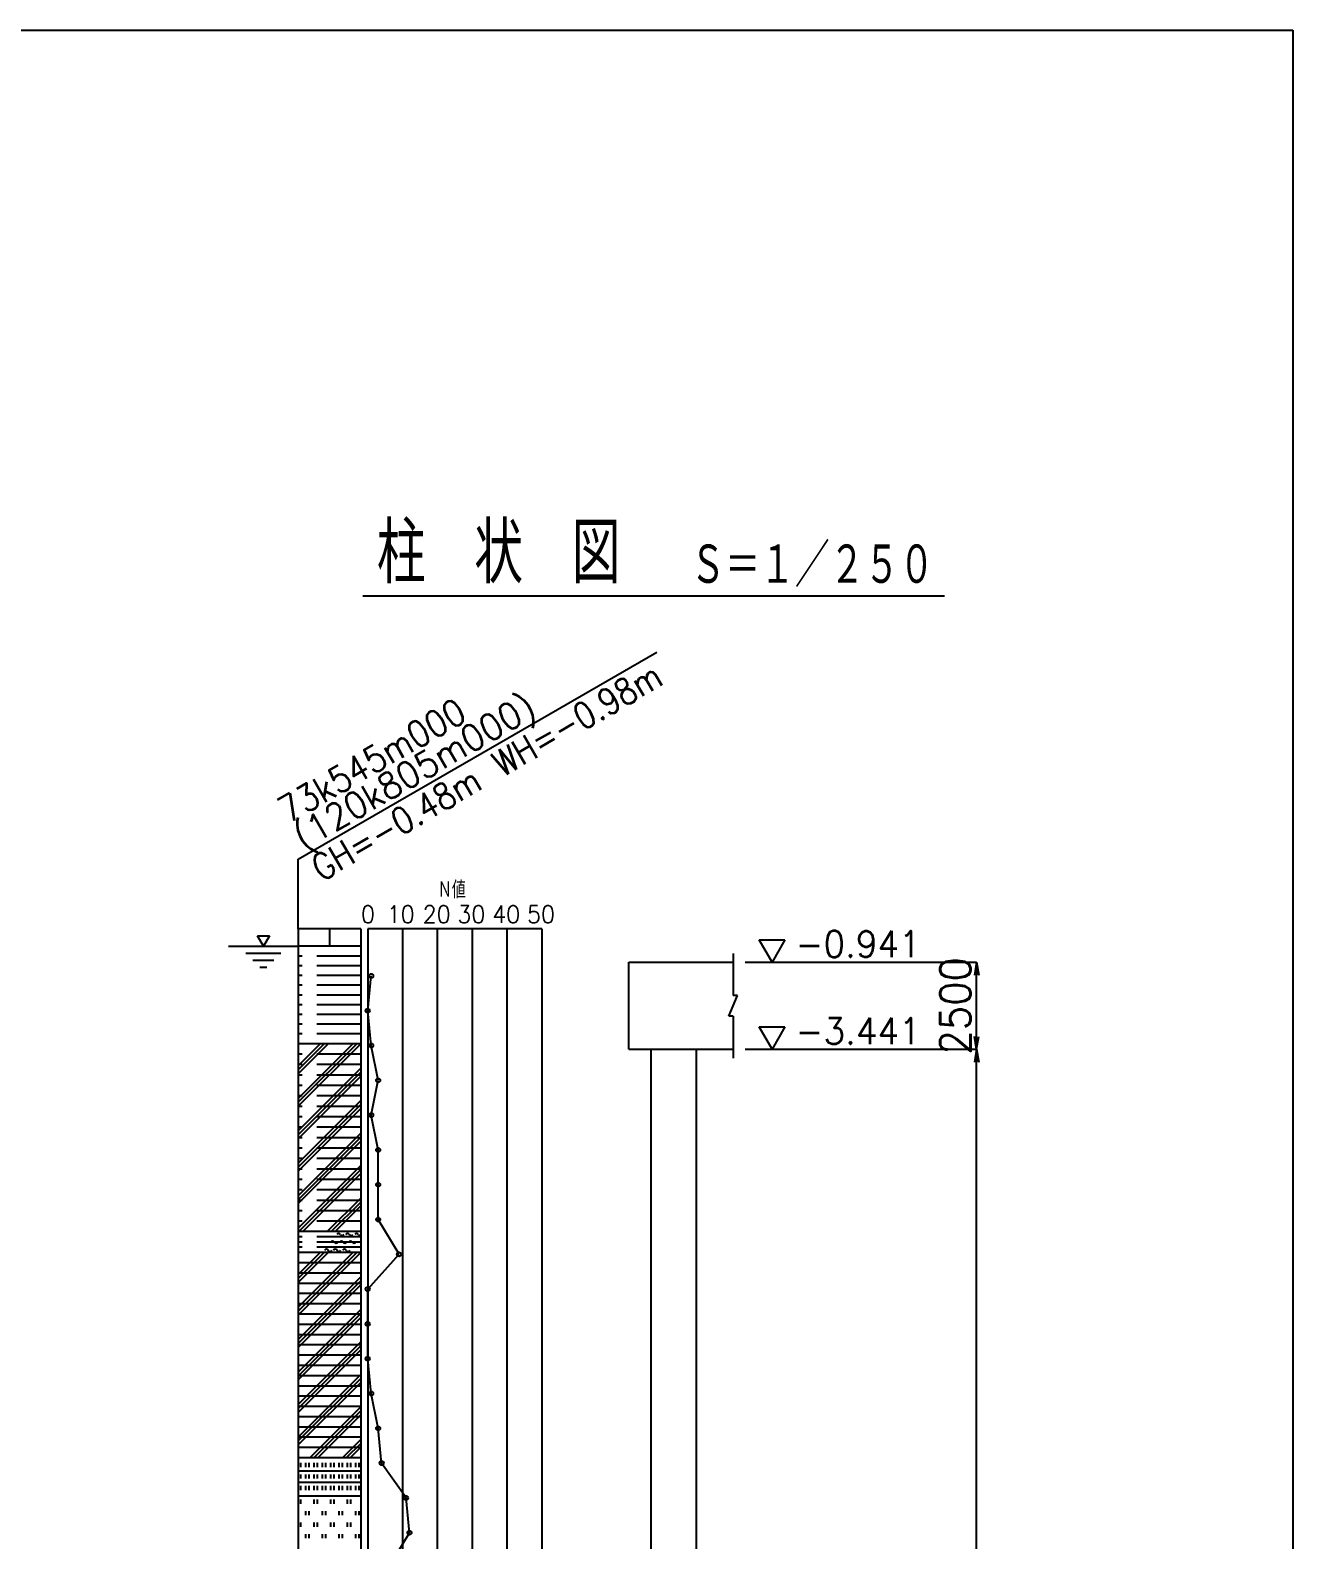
# Model space of a CAD drawing. Extents: x -39050 to 40050, y -28450 to 28450.
# Drawn here: x 25534 to 40050, y 10348 to 27700 of the extents above; entities that cross this region are included whole.
import ezdxf
from ezdxf.enums import TextEntityAlignment as Align

# ---------------------------------------------------------------- set-up
doc = ezdxf.new("R2010")
doc.units = 0
doc.header["$LTSCALE"] = 0.2
doc.header["$MEASUREMENT"] = 0
doc.linetypes.add('HIDDENX2', pattern=[3364, 2523, -841])
for name, color, linetype in [('LAYER0003', 7, 'Continuous'), ('LAYER0015', 7, 'Continuous'), ('LAYER0048', 7, 'Continuous'), ('LAYER0051', 7, 'Continuous'), ('LAYER0052', 7, 'Continuous')]:
    doc.layers.add(name, color=color, linetype=linetype)
doc.styles.get("Standard").update_dxf_attribs({"font": 'txt.shx', "width": 0.8, "bigfont": 'bigfont.shx'})

# ---------------------------------------------------------------- blocks, each defined once
blk = doc.blocks.new('GROUP_1')
at = {"layer": 'LAYER0015', "color": 1, "linetype": 'Continuous'}
for p, q in [((-39050, 27700), (40050, 27700)), ((40050, 27700), (40050, -27700))]:
    blk.add_line(p, q, dxfattribs=at)
blk = doc.blocks.new('GROUP_11')
at = {"layer": 'LAYER0048', "color": 7, "linetype": 'Continuous'}
for p, q in [((33615, 17086), (33615, 16606)), ((33565, 16366), (33665, 16606)), ((33665, 16606), (33615, 16606)), ((33615, 16366), (33565, 16366)), ((33615, 16366), (33615, 15886))]:
    blk.add_line(p, q, dxfattribs=at)
blk = doc.blocks.new('GROUP_12')
at = {"layer": 'LAYER0052', "color": 7, "linetype": 'HIDDENX2'}
for p, q in [((29335, 17058), (28615, 17058)), ((29335, 16946), (28615, 16946)), ((29335, 16834), (28615, 16834)), ((29335, 16722), (28615, 16722)), ((29335, 16610), (28615, 16610)), ((29335, 16498), (28615, 16498)), ((29335, 16386), (28615, 16386)), ((29335, 16274), (28615, 16274)), ((29335, 16162), (28615, 16162))]:
    blk.add_line(p, q, dxfattribs=at)
blk = doc.blocks.new('GROUP_13')
at = {"layer": 'LAYER0052', "color": 7, "linetype": 'Continuous'}
for p, q in [((28870, 16050), (28615, 15796)), ((28915, 16050), (28615, 15750)), ((28960, 16050), (28615, 15705)), ((29243, 16050), (28615, 15422)), ((29288, 16050), (28615, 15377)), ((29334, 16050), (28615, 15332)), ((29335, 15769), (28615, 15049)), ((29335, 15724), (28615, 15004)), ((29335, 15678), (28615, 14958)), ((29335, 15396), (28615, 14676)), ((29335, 15350), (28615, 14630)), ((29335, 15305), (28615, 14585)), ((29335, 15022), (28615, 14302)), ((29335, 14977), (28615, 14257)), ((29335, 14932), (28615, 14212)), ((29335, 14649), (28615, 13929)), ((29335, 14604), (28622, 13890)), ((29335, 14558), (28667, 13890)), ((29335, 14275), (28950, 13890)), ((29335, 14230), (28995, 13890)), ((29335, 14185), (29040, 13890))]:
    blk.add_line(p, q, dxfattribs=at)
at = {"layer": 'LAYER0052', "color": 7, "linetype": 'HIDDENX2'}
for p, q in [((29335, 15930), (28615, 15930)), ((29335, 15810), (28615, 15810)), ((29335, 15690), (28615, 15690)), ((29335, 15570), (28615, 15570)), ((29335, 15450), (28615, 15450)), ((29335, 15330), (28615, 15330)), ((29335, 15210), (28615, 15210)), ((29335, 15090), (28615, 15090)), ((29335, 14970), (28615, 14970)), ((29335, 14850), (28615, 14850)), ((29335, 14730), (28615, 14730)), ((29335, 14610), (28615, 14610)), ((29335, 14490), (28615, 14490)), ((29335, 14370), (28615, 14370)), ((29335, 14250), (28615, 14250)), ((29335, 14130), (28615, 14130)), ((29335, 14010), (28615, 14010))]:
    blk.add_line(p, q, dxfattribs=at)
blk = doc.blocks.new('GROUP_14')
at = {"layer": 'LAYER0052', "color": 7, "linetype": 'HIDDENX2'}
for p, q in [((29335, 13830), (28615, 13830)), ((29335, 13770), (28615, 13770)), ((29335, 13710), (28615, 13710))]:
    blk.add_line(p, q, dxfattribs=at)
at = {"layer": 'LAYER0052', "color": 7, "linetype": 'Continuous'}
for centre, start, end in [((29010, 13756), 30.5402, 149.211), ((29051, 13781), 210.5402, 329.211), ((29080, 13845), 30.5402, 149.211), ((29112, 13756), 30.5402, 149.211), ((29122, 13870), 210.5402, 329.211), ((29153, 13781), 210.5402, 329.211), ((29182, 13845), 30.5402, 149.211), ((29217, 13756), 30.5402, 149.211), ((29224, 13870), 210.5402, 329.211), ((29258, 13781), 210.5402, 329.211), ((29287, 13845), 30.5402, 149.211), ((29329, 13870), 210.5402, 263.3433), ((28940, 13663), 30.5402, 149.211), ((28981, 13688), 210.5402, 329.211), ((29042, 13663), 30.5402, 149.211), ((29083, 13688), 210.5402, 329.211), ((29147, 13664), 30.5402, 149.211), ((29188, 13688), 210.5402, 329.211)]:
    blk.add_arc(centre, 24.2, start, end, dxfattribs=at)
blk = doc.blocks.new('GROUP_15')
at = {"layer": 'LAYER0052', "color": 7, "linetype": 'Continuous'}
for p, q in [((28870, 13650), (28615, 13396)), ((28915, 13650), (28615, 13350)), ((28960, 13650), (28615, 13305)), ((29243, 13650), (28615, 13022)), ((29288, 13650), (28615, 12977)), ((29334, 13650), (28615, 12932)), ((29335, 13532), (28615, 13532)), ((29335, 13414), (28615, 13414)), ((29335, 13369), (28615, 12649)), ((29335, 13324), (28615, 12604)), ((29335, 13296), (28615, 13296)), ((29335, 13278), (28615, 12558)), ((29335, 13178), (28615, 13178)), ((29335, 13060), (28615, 13060)), ((29335, 12996), (28615, 12276)), ((29335, 12950), (28615, 12230)), ((29335, 12942), (28615, 12942)), ((29335, 12905), (28615, 12185)), ((29335, 12824), (28615, 12824)), ((29335, 12706), (28615, 12706)), ((29335, 12622), (28615, 11902)), ((29335, 12588), (28615, 12588)), ((29335, 12577), (28615, 11857)), ((29335, 12532), (28615, 11812)), ((29335, 12470), (28615, 12470)), ((29335, 12352), (28615, 12352)), ((29335, 12249), (28615, 11529)), ((29335, 12234), (28615, 12234)), ((29335, 12204), (28615, 11484)), ((29335, 12158), (28615, 11438)), ((29335, 12116), (28615, 12116)), ((29335, 11998), (28615, 11998)), ((29335, 11880), (28615, 11880)), ((29335, 11875), (28750, 11290)), ((29335, 11830), (28795, 11290)), ((29335, 11762), (28615, 11762)), ((29335, 11644), (28615, 11644)), ((29335, 11785), (28840, 11290)), ((29335, 11526), (28615, 11526)), ((29335, 11502), (29123, 11290)), ((29335, 11457), (29168, 11290)), ((29335, 11408), (28615, 11408)), ((29335, 11412), (29214, 11290))]:
    blk.add_line(p, q, dxfattribs=at)
blk = doc.blocks.new('GROUP_16')
at = {"layer": 'LAYER0052', "color": 7, "linetype": 'Continuous'}
for p, q in [((28615, 11141), (29335, 11141)), ((28645, 11183), (28645, 11231)), ((28703, 11183), (28703, 11231)), ((28741, 11183), (28741, 11231)), ((28799, 11183), (28799, 11231)), ((28837, 11183), (28837, 11231)), ((28895, 11183), (28895, 11231)), ((28933, 11183), (28933, 11231)), ((28991, 11183), (28991, 11231)), ((29029, 11183), (29029, 11231)), ((29087, 11183), (29087, 11231)), ((29125, 11183), (29125, 11231)), ((29183, 11183), (29183, 11231)), ((29221, 11183), (29221, 11231)), ((29279, 11183), (29279, 11231)), ((29317, 11183), (29317, 11231)), ((28615, 11009), (29335, 11009)), ((28645, 11051), (28645, 11099)), ((28645, 10919), (28645, 10967)), ((28703, 11051), (28703, 11099)), ((28703, 10919), (28703, 10967)), ((28741, 11051), (28741, 11099)), ((28741, 10919), (28741, 10967)), ((28799, 11051), (28799, 11099)), ((28799, 10919), (28799, 10967)), ((28837, 11051), (28837, 11099)), ((28837, 10919), (28837, 10967)), ((28895, 11051), (28895, 11099)), ((28895, 10919), (28895, 10967)), ((28933, 11051), (28933, 11099)), ((28933, 10919), (28933, 10967)), ((28991, 11051), (28991, 11099)), ((28991, 10919), (28991, 10967)), ((29029, 11051), (29029, 11099)), ((29029, 10919), (29029, 10967)), ((29087, 11051), (29087, 11099)), ((29087, 10919), (29087, 10967)), ((29125, 11051), (29125, 11099)), ((29125, 10919), (29125, 10967)), ((29183, 11051), (29183, 11099)), ((29183, 10919), (29183, 10967)), ((29221, 11051), (29221, 11099)), ((29221, 10919), (29221, 10967)), ((29279, 11051), (29279, 11099)), ((29279, 10919), (29279, 10967)), ((29317, 11051), (29317, 11099)), ((29317, 10919), (29317, 10967))]:
    blk.add_line(p, q, dxfattribs=at)
blk = doc.blocks.new('GROUP_17')
at = {"layer": 'LAYER0052', "color": 7, "linetype": 'Continuous'}
for p, q in [((28645, 10762), (28645, 10810)), ((28798, 10762), (28798, 10810)), ((28837, 10762), (28837, 10810)), ((28990, 10762), (28990, 10810)), ((29029, 10762), (29029, 10810)), ((29182, 10762), (29182, 10810)), ((29221, 10762), (29221, 10810)), ((28702, 10630), (28702, 10678)), ((28741, 10630), (28741, 10678)), ((28894, 10630), (28894, 10678)), ((28933, 10630), (28933, 10678)), ((29086, 10630), (29086, 10678)), ((29125, 10630), (29125, 10678)), ((29278, 10630), (29278, 10678)), ((29317, 10630), (29317, 10678)), ((28645, 10498), (28645, 10546)), ((28702, 10366), (28702, 10414)), ((28741, 10366), (28741, 10414)), ((28798, 10498), (28798, 10546)), ((28837, 10498), (28837, 10546)), ((28894, 10366), (28894, 10414)), ((28933, 10366), (28933, 10414)), ((28990, 10498), (28990, 10546)), ((29029, 10498), (29029, 10546)), ((29086, 10366), (29086, 10414)), ((29125, 10366), (29125, 10414)), ((29182, 10498), (29182, 10546)), ((29221, 10498), (29221, 10546)), ((29278, 10366), (29278, 10414)), ((29317, 10366), (29317, 10414))]:
    blk.add_line(p, q, dxfattribs=at)
blk = doc.blocks.new('_OPEN30')
at = {"layer": 'LAYER0003', "color": 0, "linetype": 'Continuous'}
for q in [(-0.97, 0.26), (-0.97, -0.26), (-0.97, 0)]:
    blk.add_line((0, 0), q, dxfattribs=at)

msp = doc.modelspace()

# ---------------------------------------------------------------- linework, layer by layer
at = {"layer": 'LAYER0048', "color": 4, "linetype": 'Continuous'}
msp.add_line((29359, 21200), (36044, 21200), dxfattribs=at)
at = {"layer": 'LAYER0048', "color": 7, "linetype": 'Continuous'}
for p, q in [((32415, 15986), (32415, 16986)), ((32415, 16986), (33615, 16986)), ((32415, 15986), (33615, 15986)), ((32675, 830), (32675, 15986)), ((33195, 830), (33195, 15986))]:
    msp.add_line(p, q, dxfattribs=at)
at = {"layer": 'LAYER0051', "color": 2, "linetype": 'Continuous'}
for p, q in [((33755, 16986), (36415, 16986)), ((36415, 16133), (36415, 16838)), ((33755, 15986), (36415, 15986)), ((36415, 978), (36415, 15838))]:
    msp.add_line(p, q, dxfattribs=at)
at = {"layer": 'LAYER0052', "color": 2, "linetype": 'Continuous'}
for p, q in [((28615, 18170), (32738, 20550)), ((28615, 17370), (28615, 18170)), ((29815, 17370), (29815, -6630)), ((30215, 17370), (30215, -6630)), ((30615, 17370), (30615, -6630)), ((31015, 17370), (31015, -6630)), ((28146, 17290), (28285, 17290)), ((28215, 17170), (28146, 17290)), ((28285, 17290), (28215, 17170)), ((33914, 17243), (34211, 17243)), ((34063, 16986), (33914, 17243)), ((34211, 17243), (34063, 16986)), ((27815, 17170), (28615, 17170)), ((28015, 17090), (28415, 17090)), ((28095, 17010), (28335, 17010)), ((28175, 16930), (28255, 16930)), ((33914, 16243), (34211, 16243)), ((34063, 15986), (33914, 16243)), ((34211, 16243), (34063, 15986))]:
    msp.add_line(p, q, dxfattribs=at)
at = {"layer": 'LAYER0052', "color": 4, "linetype": 'Continuous'}
for p, q in [((28615, 17370), (28615, -6630)), ((29335, 17370), (28615, 17370)), ((29335, 17370), (29335, -6630)), ((29415, 17370), (29415, -6630)), ((31415, 17370), (29415, 17370)), ((31415, 17370), (31415, -6630))]:
    msp.add_line(p, q, dxfattribs=at)
at = {"layer": 'LAYER0052', "color": 7, "linetype": 'Continuous'}
for p, q in [((28975, 17370), (28975, 17170)), ((29335, 17170), (28615, 17170)), ((29335, 16050), (28615, 16050)), ((29335, 13890), (28615, 13890)), ((29335, 13650), (28615, 13650)), ((29335, 11290), (28615, 11290)), ((29335, 10850), (28615, 10850))]:
    msp.add_line(p, q, dxfattribs=at)
at = {"layer": 'LAYER0052', "color": 6, "linetype": 'Continuous'}
for p, q in [((29415, 16430), (29455, 16830)), ((29455, 16030), (29415, 16430)), ((29535, 15630), (29455, 16030)), ((29455, 15230), (29535, 15630)), ((29535, 14830), (29455, 15230)), ((29535, 14430), (29535, 14830)), ((29535, 14030), (29535, 14430)), ((29775, 13630), (29535, 14030)), ((29415, 13230), (29775, 13630)), ((29415, 12830), (29415, 13230)), ((29415, 12430), (29415, 12830)), ((29455, 12030), (29415, 12430)), ((29535, 11630), (29455, 12030)), ((29575, 11230), (29535, 11630)), ((29855, 10830), (29575, 11230)), ((29895, 10430), (29855, 10830)), ((29655, 10030), (29895, 10430))]:
    msp.add_line(p, q, dxfattribs=at)
for centre in [(29455, 16830), (29415, 16430), (29455, 16030), (29535, 15630), (29455, 15230), (29535, 14830), (29535, 14430), (29535, 14030), (29775, 13630), (29415, 13230), (29415, 12830), (29415, 12430), (29455, 12030), (29535, 11630), (29575, 11230), (29855, 10830), (29895, 10430)]:
    msp.add_circle(centre, 24, dxfattribs=at)

# ---------------------------------------------------------------- block references
at = {"linetype": 'Continuous'}
for name in ['GROUP_1', 'GROUP_12', 'GROUP_11', 'GROUP_13', 'GROUP_14', 'GROUP_15', 'GROUP_16', 'GROUP_17']:
    msp.add_blockref(name, (0, 0), dxfattribs=at)
at = {"layer": 'LAYER0051', "color": 2, "linetype": 'Continuous', "xscale": 152.9320366217507, "yscale": 100.638761774139}
for p, rotation in [((36415, 16986), 90), ((36415, 15986), 270), ((36415, 15986), 90)]:
    msp.add_blockref('_OPEN30', p, dxfattribs=dict(at, rotation=rotation))

# ---------------------------------------------------------------- texts
at = {"layer": 'LAYER0048', "color": 4, "width": 0.705882}
for s, height, p, p2 in [('柱\u3000状\u3000図', 700, (29520, 21340), (32320, 21340)), ('Ｓ＝１／２５０', 500, (33125, 21300), (35925, 21300))]:
    msp.add_text(s, height=height, dxfattribs=at).set_placement(p, p2, align=Align.FIT)
at = {"layer": 'LAYER0051', "color": 6, "width": 0.96}
msp.add_text('2500', height=350, rotation=90, dxfattribs=at).set_placement((36345, 15926), (36345, 17046), align=Align.FIT)
at = {"layer": 'LAYER0052', "color": 6}
for s, height, rotation, width, p, p2 in [('WH=-0.98m', 300, 30, 0.881633, (30962, 19109), (32833, 20189)), ('73k545m000', 300, 30, 0.872727, (28498, 18576), (30577, 19776)), ('(120k805m000)', 300, 30, 0.96, (28673, 18273), (31375, 19833)), ('GH=-0.48m', 300, 30, 0.919149, (28883, 17909), (30754, 18989)), ('0', 200, 1, 1.6, (29339, 17437), (29499, 17439))]:
    msp.add_text(s, height=height, rotation=rotation, dxfattribs=dict(at, width=width)).set_placement(p, p2, align=Align.FIT)
for s, height, width, p, p2 in [('Ｎ値', 200, 0.75, (30222, 17721), (30542, 17721)), ('10', 200, 1.371429, (29635, 17438), (29955, 17438)), ('20', 200, 1.066667, (30047, 17438), (30367, 17438)), ('30', 200, 1.066667, (30447, 17438), (30767, 17438)), ('40', 200, 1.066667, (30847, 17438), (31167, 17438)), ('50', 200, 1.066667, (31247, 17438), (31567, 17438)), ('-0.941', 300, 1.066667, (34332, 17046), (35772, 17046)), ('-3.441', 300, 1.028571, (34332, 16046), (35772, 16046))]:
    msp.add_text(s, height=height, dxfattribs=dict(at, width=width)).set_placement(p, p2, align=Align.FIT)

doc.saveas('drawing.dxf')
